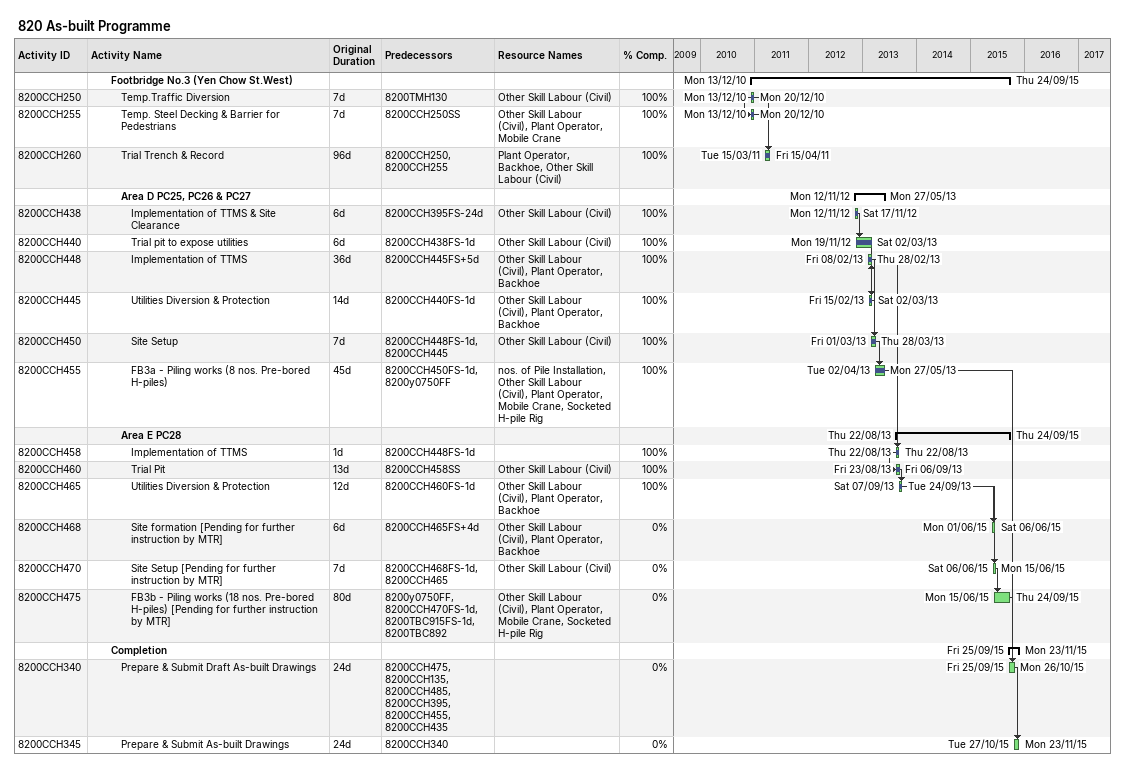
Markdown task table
820 As-built Programme

| ID | Level | Task | Original duration | Start | Finish | Predecessors | Resources | % complete |
|---|---|---|---|---|---|---|---|---|
|  | 3 | **Footbridge No.3 (Yen Chow St.West)** |  | 2010-12-13 | 2015-09-24 |  |  |  |
| 8200CCH250 | 4 | Temp.Traffic Diversion | 7d | 2010-12-13 | 2010-12-20 | 8200TMH130 | Other Skill Labour (Civil) | 100 |
| 8200CCH255 | 4 | Temp. Steel Decking & Barrier for Pedestrians | 7d | 2010-12-13 | 2010-12-20 | 8200CCH250SS | Other Skill Labour (Civil), Plant Operator, Mobile Crane | 100 |
| 8200CCH260 | 4 | Trial Trench & Record | 96d | 2011-03-15 | 2011-04-15 | 8200CCH250, 8200CCH255 | Plant Operator, Backhoe, Other Skill Labour (Civil) | 100 |
|  | 4 | **Area D PC25, PC26 & PC27** |  | 2012-11-12 | 2013-05-27 |  |  |  |
| 8200CCH438 | 5 | Implementation of TTMS & Site Clearance | 6d | 2012-11-12 | 2012-11-17 | 8200CCH395FS-24d | Other Skill Labour (Civil) | 100 |
| 8200CCH440 | 5 | Trial pit to expose utilities | 6d | 2012-11-19 | 2013-03-02 | 8200CCH438FS-1d | Other Skill Labour (Civil) | 100 |
| 8200CCH448 | 5 | Implementation of TTMS | 36d | 2013-02-08 | 2013-02-28 | 8200CCH445FS+5d | Other Skill Labour (Civil), Plant Operator, Backhoe | 100 |
| 8200CCH445 | 5 | Utilities Diversion & Protection | 14d | 2013-02-15 | 2013-03-02 | 8200CCH440FS-1d | Other Skill Labour (Civil), Plant Operator, Backhoe | 100 |
| 8200CCH450 | 5 | Site Setup | 7d | 2013-03-01 | 2013-03-28 | 8200CCH448FS-1d, 8200CCH445 | Other Skill Labour (Civil) | 100 |
| 8200CCH455 | 5 | FB3a - Piling works (8 nos. Pre-bored H-piles) | 45d | 2013-04-02 | 2013-05-27 | 8200CCH450FS-1d, 8200y0750FF | nos. of Pile Installation, Other Skill Labour (Civil), Plant Operator, Mobile Crane, Socketed H-pile Rig | 100 |
|  | 4 | **Area E PC28** |  | 2013-08-22 | 2015-09-24 |  |  |  |
| 8200CCH458 | 5 | Implementation of TTMS | 1d | 2013-08-22 | 2013-08-22 | 8200CCH448FS-1d |  | 100 |
| 8200CCH460 | 5 | Trial Pit | 13d | 2013-08-23 | 2013-09-06 | 8200CCH458SS | Other Skill Labour (Civil) | 100 |
| 8200CCH465 | 5 | Utilities Diversion & Protection | 12d | 2013-09-07 | 2013-09-24 | 8200CCH460FS-1d | Other Skill Labour (Civil), Plant Operator, Backhoe | 100 |
| 8200CCH468 | 5 | Site formation [Pending for further instruction by MTR] | 6d | 2015-06-01 | 2015-06-06 | 8200CCH465FS+4d | Other Skill Labour (Civil), Plant Operator, Backhoe | 0 |
| 8200CCH470 | 5 | Site Setup [Pending for further instruction by MTR] | 7d | 2015-06-06 | 2015-06-15 | 8200CCH468FS-1d, 8200CCH465 | Other Skill Labour (Civil) | 0 |
| 8200CCH475 | 5 | FB3b - Piling works (18 nos. Pre-bored H-piles) [Pending for further instruction by MTR] | 80d | 2015-06-15 | 2015-09-24 | 8200y0750FF, 8200CCH470FS-1d, 8200TBC915FS-1d, 8200TBC892 | Other Skill Labour (Civil), Plant Operator, Mobile Crane, Socketed H-pile Rig | 0 |
|  | 3 | **Completion** |  | 2015-09-25 | 2015-11-23 |  |  |  |
| 8200CCH340 | 4 | Prepare & Submit Draft As-built Drawings | 24d | 2015-09-25 | 2015-10-26 | 8200CCH475, 8200CCH135, 8200CCH485, 8200CCH395, 8200CCH455, 8200CCH435 |  | 0 |
| 8200CCH345 | 4 | Prepare & Submit As-built Drawings | 24d | 2015-10-27 | 2015-11-23 | 8200CCH340 |  | 0 |
